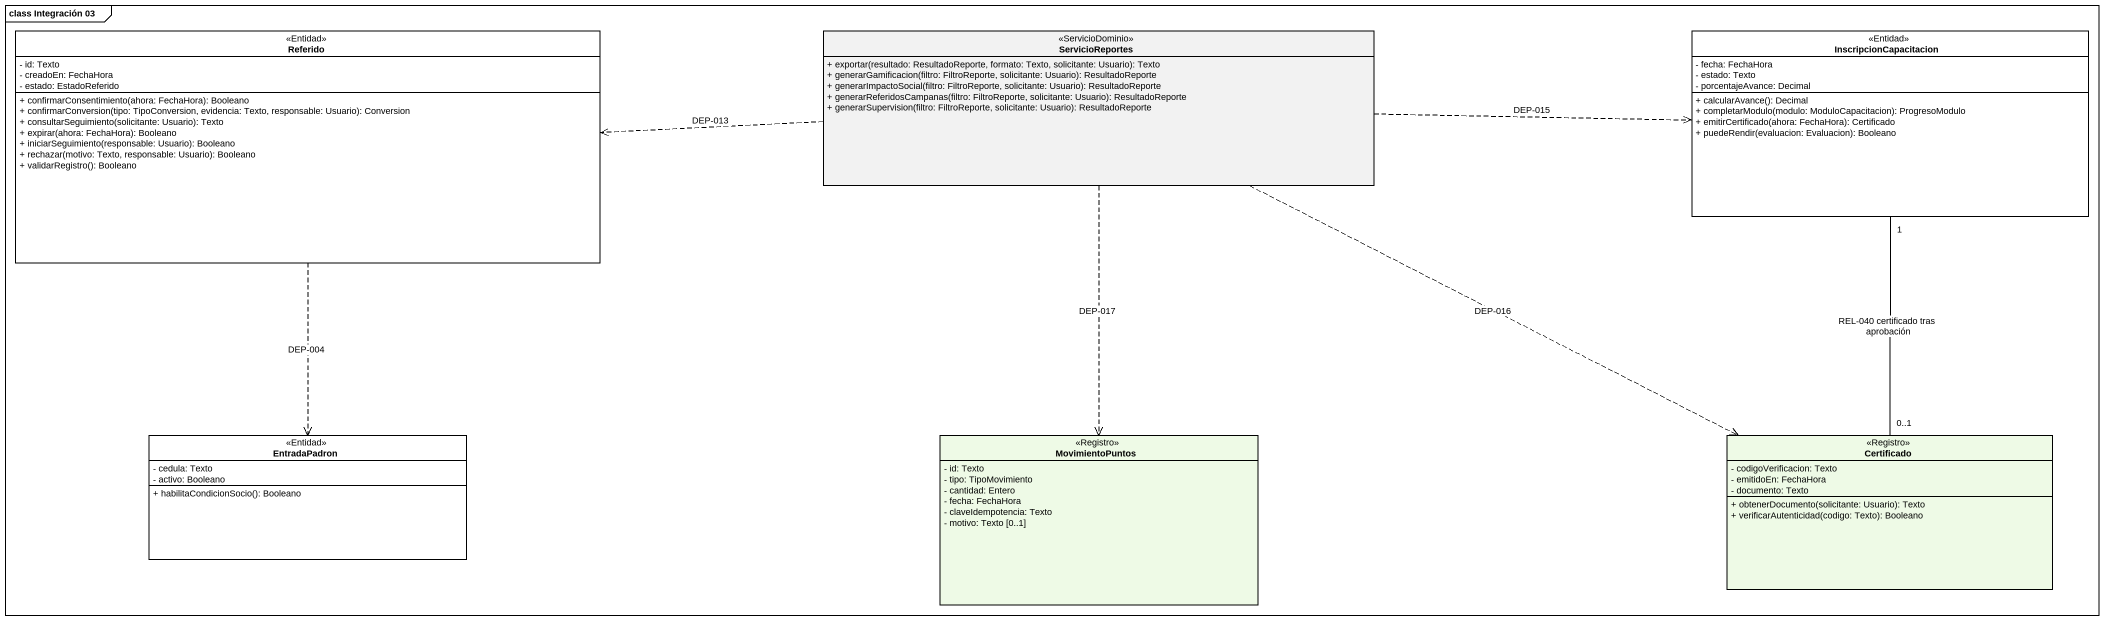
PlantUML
@startuml
mainframe class Integración 03
hide circle
hide empty members
skinparam classAttributeIconSize 0
class Referido <<Entidad>> #FFFFFF {
  - id: Texto
  - creadoEn: FechaHora
  - estado: EstadoReferido
  + confirmarConsentimiento(ahora: FechaHora): Booleano
  + confirmarConversion(tipo: TipoConversion, evidencia: Texto, responsable: Usuario): Conversion
  + consultarSeguimiento(solicitante: Usuario): Texto
  + expirar(ahora: FechaHora): Booleano
  + iniciarSeguimiento(responsable: Usuario): Booleano
  + rechazar(motivo: Texto, responsable: Usuario): Booleano
  + validarRegistro(): Booleano
}
class ServicioReportes <<ServicioDominio>> #F2F2F2 {
  + exportar(resultado: ResultadoReporte, formato: Texto, solicitante: Usuario): Texto
  + generarGamificacion(filtro: FiltroReporte, solicitante: Usuario): ResultadoReporte
  + generarImpactoSocial(filtro: FiltroReporte, solicitante: Usuario): ResultadoReporte
  + generarReferidosCampanas(filtro: FiltroReporte, solicitante: Usuario): ResultadoReporte
  + generarSupervision(filtro: FiltroReporte, solicitante: Usuario): ResultadoReporte
}
class InscripcionCapacitacion <<Entidad>> #FFFFFF {
  - fecha: FechaHora
  - estado: Texto
  - porcentajeAvance: Decimal
  + calcularAvance(): Decimal
  + completarModulo(modulo: ModuloCapacitacion): ProgresoModulo
  + emitirCertificado(ahora: FechaHora): Certificado
  + puedeRendir(evaluacion: Evaluacion): Booleano
}
class EntradaPadron <<Entidad>> #FFFFFF {
  - cedula: Texto
  - activo: Booleano
  + habilitaCondicionSocio(): Booleano
}
class MovimientoPuntos <<Registro>> #EEFAE6 {
  - id: Texto
  - tipo: TipoMovimiento
  - cantidad: Entero
  - fecha: FechaHora
  - claveIdempotencia: Texto
  - motivo: Texto [0..1]
}
class Certificado <<Registro>> #EEFAE6 {
  - codigoVerificacion: Texto
  - emitidoEn: FechaHora
  - documento: Texto
  + obtenerDocumento(solicitante: Usuario): Texto
  + verificarAutenticidad(codigo: Texto): Booleano
}
Referido ..> EntradaPadron : DEP-004
ServicioReportes .left.> Referido : DEP-013
ServicioReportes .right.> InscripcionCapacitacion : DEP-015
ServicioReportes ..> MovimientoPuntos : DEP-017
ServicioReportes .right.> Certificado : DEP-016
InscripcionCapacitacion "1" -- "0..1" Certificado : REL-040 certificado tras aprobación
@enduml
